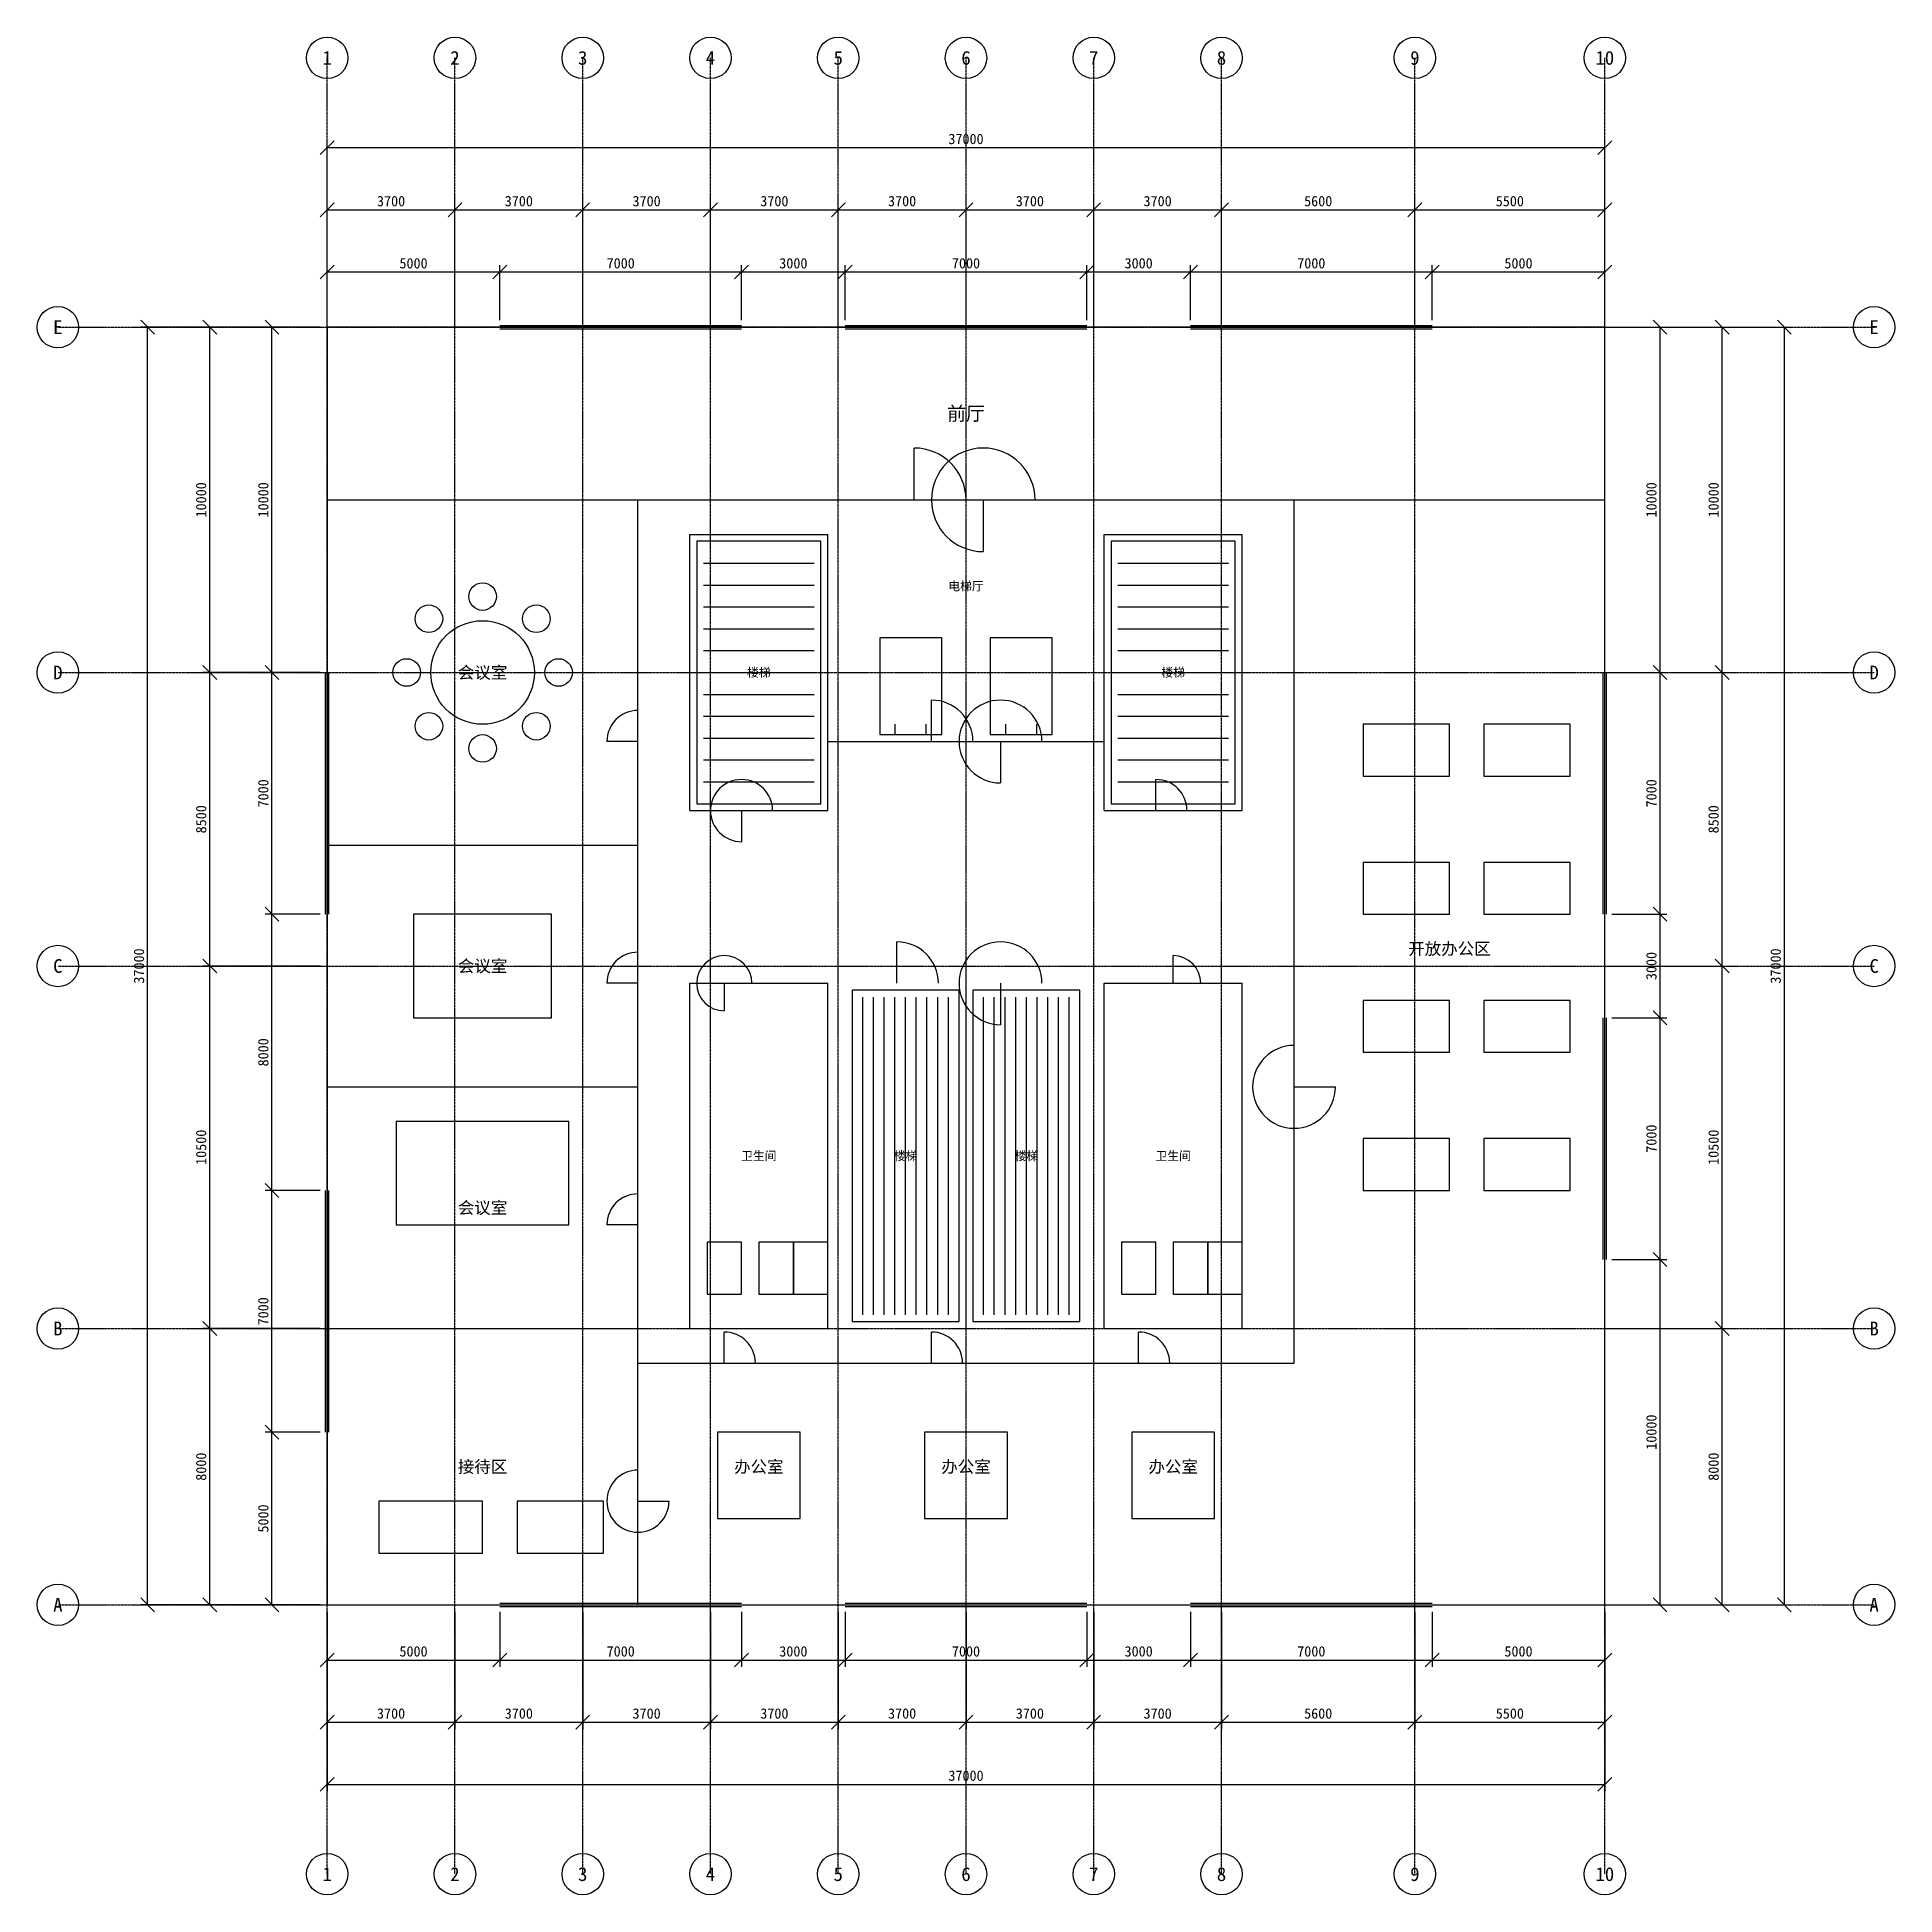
# Model space of a CAD drawing. Header units: metres. Extents: x -8400 to 45400, y -8400 to 45400.
import ezdxf
from ezdxf.enums import TextEntityAlignment as Align

# ---------------------------------------------------------------- set-up
doc = ezdxf.new("R2010")
doc.units = ezdxf.units.M
doc.linetypes.add('CENTER', pattern=[5.08, 3.175, -0.635, 0.635, -0.635])
for name, color, linetype in [('AXIS', 1, 'Continuous'), ('DIM', 7, 'Continuous'), ('DOOR', 3, 'Continuous'), ('ELEV', 7, 'Continuous'), ('FURN', 8, 'Continuous'), ('STAIR', 7, 'Continuous'), ('TEXT', 7, 'Continuous'), ('WALL', 7, 'Continuous'), ('WALL_IN', 7, 'Continuous'), ('WINDOW', 5, 'Continuous')]:
    doc.layers.add(name, color=color, linetype=linetype)
doc.styles.add('NOTE', font='simhei.ttf')
doc.dimstyles.get("Standard").update_dxf_attribs({"dimtxt": 2.5, "dimasz": 2.5, "dimexe": 1.25, "dimexo": 0.625, "dimtad": 1, "dimcen": 2.5, "dimazin": 3, "dimtfac": 1, "dimtmove": 0, "dimatfit": 3, "dimarcsym": 0})

msp = doc.modelspace()

# ---------------------------------------------------------------- linework, layer by layer
at = {"layer": 'AXIS', "linetype": 'CENTER'}
for p, q in [((0, -7800), (0, 44800)), ((3700, -7800), (3700, 44800)), ((7400, -7800), (7400, 44800)), ((11100, -7800), (11100, 44800)), ((14800, -7800), (14800, 44800)), ((18500, -7800), (18500, 44800)), ((22200, -7800), (22200, 44800)), ((25900, -7800), (25900, 44800)), ((31500, -7800), (31500, 44800)), ((37000, -7800), (37000, 44800)), ((-7800, 37000), (44800, 37000)), ((-7800, 27000), (44800, 27000)), ((-7800, 18500), (44800, 18500)), ((-7800, 8000), (44800, 8000)), ((-7800, 0), (44800, 0))]:
    msp.add_line(p, q, dxfattribs=at)
at = {"layer": 'AXIS'}
for centre in [(0, 44800), (3700, 44800), (7400, 44800), (11100, 44800), (14800, 44800), (18500, 44800), (22200, 44800), (25900, 44800), (31500, 44800), (37000, 44800), (-7800, 37000), (44800, 37000), (-7800, 27000), (44800, 27000), (-7800, 18500), (44800, 18500), (-7800, 8000), (44800, 8000), (-7800, 0), (44800, 0), (0, -7800), (3700, -7800), (7400, -7800), (11100, -7800), (14800, -7800), (18500, -7800), (22200, -7800), (25900, -7800), (31500, -7800), (37000, -7800)]:
    msp.add_circle(centre, 600, dxfattribs=at)
at = {"layer": 'DOOR'}
for p, q in [((17000, 32000), (17000, 33500)), ((19000, 32000), (19000, 30500)), ((17500, 25000), (17500, 26200)), ((9000, 25000), (8100, 25000)), ((19500, 25000), (19500, 23800)), ((24000, 23000), (24000, 23900)), ((12000, 23000), (12000, 22100)), ((16500, 18000), (16500, 19200)), ((24500, 18000), (24500, 18800)), ((9000, 18000), (8100, 18000)), ((11500, 18000), (11500, 17200)), ((19500, 18000), (19500, 16800)), ((28000, 15000), (29200, 15000)), ((9000, 11000), (8100, 11000)), ((11500, 7000), (11500, 7900)), ((17500, 7000), (17500, 7900)), ((23500, 7000), (23500, 7900)), ((9000, 3000), (9900, 3000))]:
    msp.add_line(p, q, dxfattribs=at)
for centre, radius, start, end in [((17000, 32000), 1500, 0, 90), ((19000, 32000), 1500, 0, -90), ((9000, 25000), 900, 90, 180), ((17500, 25000), 1200, 0, 90), ((19500, 25000), 1200, 0, -90), ((12000, 23000), 900, 0, -90), ((24000, 23000), 900, 0, 90), ((9000, 18000), 900, 90, 180), ((16500, 18000), 1200, 0, 90), ((19500, 18000), 1200, 0, -90), ((11500, 18000), 800, 0, -90), ((24500, 18000), 800, 0, 90), ((28000, 15000), 1200, 90, 0), ((9000, 11000), 900, 90, 180), ((11500, 7000), 900, 0, 90), ((17500, 7000), 900, 0, 90), ((23500, 7000), 900, 0, 90), ((9000, 3000), 900, 90, 0)]:
    msp.add_arc(centre, radius, start, end, dxfattribs=at)
at = {"layer": 'ELEV'}
for p, q in [((16450, 25200), (16450, 25500)), ((17350, 25200), (17350, 25500)), ((19650, 25200), (19650, 25500)), ((20550, 25200), (20550, 25500))]:
    msp.add_line(p, q, dxfattribs=at)
for points in [[(16000, 25200), (17800, 25200), (17800, 28000), (16000, 28000), (16000, 25200)], [(19200, 25200), (21000, 25200), (21000, 28000), (19200, 28000), (19200, 25200)]]:
    msp.add_lwpolyline(points, close=True, dxfattribs=at)
at = {"layer": 'FURN'}
for points in [[(30000, 24000), (32500, 24000), (32500, 25500), (30000, 25500), (30000, 24000)], [(33500, 24000), (36000, 24000), (36000, 25500), (33500, 25500), (33500, 24000)], [(30000, 20000), (32500, 20000), (32500, 21500), (30000, 21500), (30000, 20000)], [(33500, 20000), (36000, 20000), (36000, 21500), (33500, 21500), (33500, 20000)], [(2500, 17000), (6500, 17000), (6500, 20000), (2500, 20000), (2500, 17000)], [(30000, 16000), (32500, 16000), (32500, 17500), (30000, 17500), (30000, 16000)], [(33500, 16000), (36000, 16000), (36000, 17500), (33500, 17500), (33500, 16000)], [(2000, 11000), (7000, 11000), (7000, 14000), (2000, 14000), (2000, 11000)], [(30000, 12000), (32500, 12000), (32500, 13500), (30000, 13500), (30000, 12000)], [(33500, 12000), (36000, 12000), (36000, 13500), (33500, 13500), (33500, 12000)], [(11000, 9000), (12000, 9000), (12000, 10500), (11000, 10500), (11000, 9000)], [(12500, 9000), (13500, 9000), (13500, 10500), (12500, 10500), (12500, 9000)], [(13500, 9000), (14500, 9000), (14500, 10500), (13500, 10500), (13500, 9000)], [(23000, 9000), (24000, 9000), (24000, 10500), (23000, 10500), (23000, 9000)], [(24500, 9000), (25500, 9000), (25500, 10500), (24500, 10500), (24500, 9000)], [(25500, 9000), (26500, 9000), (26500, 10500), (25500, 10500), (25500, 9000)], [(11300, 2500), (13700, 2500), (13700, 5000), (11300, 5000), (11300, 2500)], [(17300, 2500), (19700, 2500), (19700, 5000), (17300, 5000), (17300, 2500)], [(23300, 2500), (25700, 2500), (25700, 5000), (23300, 5000), (23300, 2500)], [(1500, 1500), (4500, 1500), (4500, 3000), (1500, 3000), (1500, 1500)], [(5500, 1500), (8000, 1500), (8000, 3000), (5500, 3000), (5500, 1500)]]:
    msp.add_lwpolyline(points, close=True, dxfattribs=at)
for centre, radius in [((4500, 29200), 400), ((2944.4, 28555.6), 400), ((6055.6, 28555.6), 400), ((4500, 27000), 1500), ((2300, 27000), 400), ((6700, 27000), 400), ((2944.4, 25444.4), 400), ((6055.6, 25444.4), 400), ((4500, 24800), 400)]:
    msp.add_circle(centre, radius, dxfattribs=at)
at = {"layer": 'STAIR'}
for p, q in [((10900, 30166.7), (14100, 30166.7)), ((22900, 30166.7), (26100, 30166.7)), ((10900, 29533.3), (14100, 29533.3)), ((22900, 29533.3), (26100, 29533.3)), ((10900, 28900), (14100, 28900)), ((22900, 28900), (26100, 28900)), ((10900, 28266.7), (14100, 28266.7)), ((22900, 28266.7), (26100, 28266.7)), ((10900, 27633.3), (14100, 27633.3)), ((22900, 27633.3), (26100, 27633.3)), ((10900, 27000), (14100, 27000)), ((22900, 27000), (26100, 27000)), ((10900, 26366.7), (14100, 26366.7)), ((22900, 26366.7), (26100, 26366.7)), ((10900, 25733.3), (14100, 25733.3)), ((22900, 25733.3), (26100, 25733.3)), ((10900, 25100), (14100, 25100)), ((22900, 25100), (26100, 25100)), ((10900, 24466.7), (14100, 24466.7)), ((22900, 24466.7), (26100, 24466.7)), ((10900, 23833.3), (14100, 23833.3)), ((22900, 23833.3), (26100, 23833.3)), ((15510, 8400), (15510, 17600)), ((15820, 8400), (15820, 17600)), ((16130, 8400), (16130, 17600)), ((16440, 8400), (16440, 17600)), ((16750, 8400), (16750, 17600)), ((17060, 8400), (17060, 17600)), ((17370, 8400), (17370, 17600)), ((17680, 8400), (17680, 17600)), ((17990, 8400), (17990, 17600)), ((19010, 8400), (19010, 17600)), ((19320, 8400), (19320, 17600)), ((19630, 8400), (19630, 17600)), ((19940, 8400), (19940, 17600)), ((20250, 8400), (20250, 17600)), ((20560, 8400), (20560, 17600)), ((20870, 8400), (20870, 17600)), ((21180, 8400), (21180, 17600)), ((21490, 8400), (21490, 17600))]:
    msp.add_line(p, q, dxfattribs=at)
for points in [[(10700, 23200), (14300, 23200), (14300, 30800), (10700, 30800), (10700, 23200)], [(22700, 23200), (26300, 23200), (26300, 30800), (22700, 30800), (22700, 23200)], [(15200, 8200), (18300, 8200), (18300, 17800), (15200, 17800), (15200, 8200)], [(18700, 8200), (21800, 8200), (21800, 17800), (18700, 17800), (18700, 8200)]]:
    msp.add_lwpolyline(points, close=True, dxfattribs=at)
at = {"layer": 'WALL'}
msp.add_lwpolyline([(0, 0), (37000, 0), (37000, 37000), (0, 37000), (0, 0)], close=True, dxfattribs=at)
at = {"layer": 'WALL_IN'}
for p, q in [((0, 32000), (37000, 32000)), ((9000, 0), (9000, 32000)), ((28000, 7000), (28000, 32000)), ((10500, 23000), (10500, 31000)), ((10500, 31000), (14500, 31000)), ((14500, 23000), (14500, 31000)), ((22500, 23000), (22500, 31000)), ((22500, 31000), (26500, 31000)), ((26500, 23000), (26500, 31000)), ((14500, 25000), (22500, 25000)), ((10500, 23000), (14500, 23000)), ((22500, 23000), (26500, 23000)), ((0, 22000), (9000, 22000)), ((10500, 8000), (10500, 18000)), ((10500, 18000), (14500, 18000)), ((14500, 8000), (14500, 18000)), ((18500, 8000), (18500, 18000)), ((22500, 8000), (22500, 18000)), ((22500, 18000), (26500, 18000)), ((26500, 8000), (26500, 18000)), ((0, 15000), (9000, 15000)), ((0, 8000), (9000, 8000)), ((10500, 8000), (14500, 8000)), ((22500, 8000), (26500, 8000)), ((9000, 7000), (28000, 7000))]:
    msp.add_line(p, q, dxfattribs=at)
at = {"layer": 'WINDOW'}
for p, q in [((5000, 37050), (12000, 37050)), ((5000, 37000), (12000, 37000)), ((5000, 36950), (12000, 36950)), ((15000, 37050), (22000, 37050)), ((15000, 37000), (22000, 37000)), ((15000, 36950), (22000, 36950)), ((25000, 37050), (32000, 37050)), ((25000, 37000), (32000, 37000)), ((25000, 36950), (32000, 36950)), ((-50, 20000), (-50, 27000)), ((0, 20000), (0, 27000)), ((50, 20000), (50, 27000)), ((36950, 20000), (36950, 27000)), ((37000, 20000), (37000, 27000)), ((37050, 20000), (37050, 27000)), ((36950, 10000), (36950, 17000)), ((37000, 10000), (37000, 17000)), ((37050, 10000), (37050, 17000)), ((-50, 5000), (-50, 12000)), ((0, 5000), (0, 12000)), ((50, 5000), (50, 12000)), ((5000, 50), (12000, 50)), ((5000, 0), (12000, 0)), ((15000, 50), (22000, 50)), ((15000, 0), (22000, 0)), ((25000, 50), (32000, 50)), ((25000, 0), (32000, 0)), ((5000, -50), (12000, -50)), ((15000, -50), (22000, -50)), ((25000, -50), (32000, -50))]:
    msp.add_line(p, q, dxfattribs=at)

# ---------------------------------------------------------------- texts
at = {"layer": 'AXIS'}
for s, p in [('1', (0, 44800)), ('2', (3700, 44800)), ('3', (7400, 44800)), ('4', (11100, 44800)), ('5', (14800, 44800)), ('6', (18500, 44800)), ('7', (22200, 44800)), ('8', (25900, 44800)), ('9', (31500, 44800)), ('10', (37000, 44800)), ('E', (-7800, 37000)), ('E', (44800, 37000)), ('D', (-7800, 27000)), ('D', (44800, 27000)), ('C', (-7800, 18500)), ('C', (44800, 18500)), ('B', (-7800, 8000)), ('B', (44800, 8000)), ('A', (-7800, 0)), ('A', (44800, 0)), ('1', (0, -7800)), ('2', (3700, -7800)), ('3', (7400, -7800)), ('4', (11100, -7800)), ('5', (14800, -7800)), ('6', (18500, -7800)), ('7', (22200, -7800)), ('8', (25900, -7800)), ('9', (31500, -7800)), ('10', (37000, -7800))]:
    msp.add_text(s, height=400, dxfattribs=at).set_placement(p, align=Align.MIDDLE_CENTER)
at = {"layer": 'TEXT', "style": 'NOTE'}
for s, height, p in [('前厅', 400, (18500, 34500)), ('电梯厅', 250, (18500, 29500)), ('会议室', 350, (4500, 27000)), ('楼梯', 250, (12500, 27000)), ('楼梯', 250, (24500, 27000)), ('开放办公区', 350, (32500, 19000)), ('会议室', 350, (4500, 18500)), ('卫生间', 250, (12500, 13000)), ('楼梯', 250, (16750, 13000)), ('楼梯', 250, (20250, 13000)), ('卫生间', 250, (24500, 13000)), ('会议室', 350, (4500, 11500)), ('接待区', 350, (4500, 4000)), ('办公室', 350, (12500, 4000)), ('办公室', 350, (18500, 4000)), ('办公室', 350, (24500, 4000))]:
    msp.add_text(s, height=height, dxfattribs=at).set_placement(p, align=Align.MIDDLE_CENTER)

# ---------------------------------------------------------------- dimensions: what is measured, and where the dimension line sits
at = {"layer": 'DIM'}
for base, p1, p2 in [((0, 42200), (0, 37000), (37000, 37000)), ((0, 40400), (0, 37000), (3700, 37000)), ((3700, 40400), (3700, 37000), (7400, 37000)), ((7400, 40400), (7400, 37000), (11100, 37000)), ((11100, 40400), (11100, 37000), (14800, 37000)), ((14800, 40400), (14800, 37000), (18500, 37000)), ((18500, 40400), (18500, 37000), (22200, 37000)), ((22200, 40400), (22200, 37000), (25900, 37000)), ((25900, 40400), (25900, 37000), (31500, 37000)), ((31500, 40400), (31500, 37000), (37000, 37000)), ((0, 38600), (0, 37000), (5000, 37000)), ((5000, 38600), (5000, 37000), (12000, 37000)), ((12000, 38600), (12000, 37000), (15000, 37000)), ((15000, 38600), (15000, 37000), (22000, 37000)), ((22000, 38600), (22000, 37000), (25000, 37000)), ((25000, 38600), (25000, 37000), (32000, 37000)), ((32000, 38600), (32000, 37000), (37000, 37000)), ((0, -1600), (0, 0), (5000, 0)), ((0, -3400), (0, 0), (3700, 0)), ((0, -5200), (0, 0), (37000, 0)), ((3700, -3400), (3700, 0), (7400, 0)), ((5000, -1600), (5000, 0), (12000, 0)), ((7400, -3400), (7400, 0), (11100, 0)), ((11100, -3400), (11100, 0), (14800, 0)), ((12000, -1600), (12000, 0), (15000, 0)), ((14800, -3400), (14800, 0), (18500, 0)), ((15000, -1600), (15000, 0), (22000, 0)), ((18500, -3400), (18500, 0), (22200, 0)), ((22000, -1600), (22000, 0), (25000, 0)), ((22200, -3400), (22200, 0), (25900, 0)), ((25000, -1600), (25000, 0), (32000, 0)), ((25900, -3400), (25900, 0), (31500, 0)), ((31500, -3400), (31500, 0), (37000, 0)), ((32000, -1600), (32000, 0), (37000, 0))]:
    msp.add_linear_dim(base=base, p1=p1, p2=p2, dimstyle='Standard', override={"dimtxt": 300, "dimasz": 0, "dimexe": 200, "dimexo": 200, "dimgap": 100, "dimdec": 0, "dimtxsty": 'Standard', "dimtsz": 200}, dxfattribs=at).render()
for base, p1, p2 in [((-5200, 0), (0, 0), (0, 37000)), ((-3400, 27000), (0, 27000), (0, 37000)), ((-1600, 27000), (0, 27000), (0, 37000)), ((38600, 27000), (37000, 27000), (37000, 37000)), ((40400, 27000), (37000, 27000), (37000, 37000)), ((42200, 0), (37000, 0), (37000, 37000)), ((-3400, 18500), (0, 18500), (0, 27000)), ((-1600, 20000), (0, 20000), (0, 27000)), ((38600, 20000), (37000, 20000), (37000, 27000)), ((40400, 18500), (37000, 18500), (37000, 27000)), ((-1600, 12000), (0, 12000), (0, 20000)), ((38600, 17000), (37000, 17000), (37000, 20000)), ((-3400, 8000), (0, 8000), (0, 18500)), ((40400, 8000), (37000, 8000), (37000, 18500)), ((38600, 10000), (37000, 10000), (37000, 17000)), ((-1600, 5000), (0, 5000), (0, 12000)), ((38600, 0), (37000, 0), (37000, 10000)), ((-3400, 0), (0, 0), (0, 8000)), ((40400, 0), (37000, 0), (37000, 8000)), ((-1600, 0), (0, 0), (0, 5000))]:
    msp.add_linear_dim(base=base, p1=p1, p2=p2, angle=90, dimstyle='Standard', override={"dimtxt": 300, "dimasz": 0, "dimexe": 200, "dimexo": 200, "dimgap": 100, "dimdec": 0, "dimtxsty": 'Standard', "dimtsz": 200}, dxfattribs=at).render()

doc.saveas('drawing.dxf')
